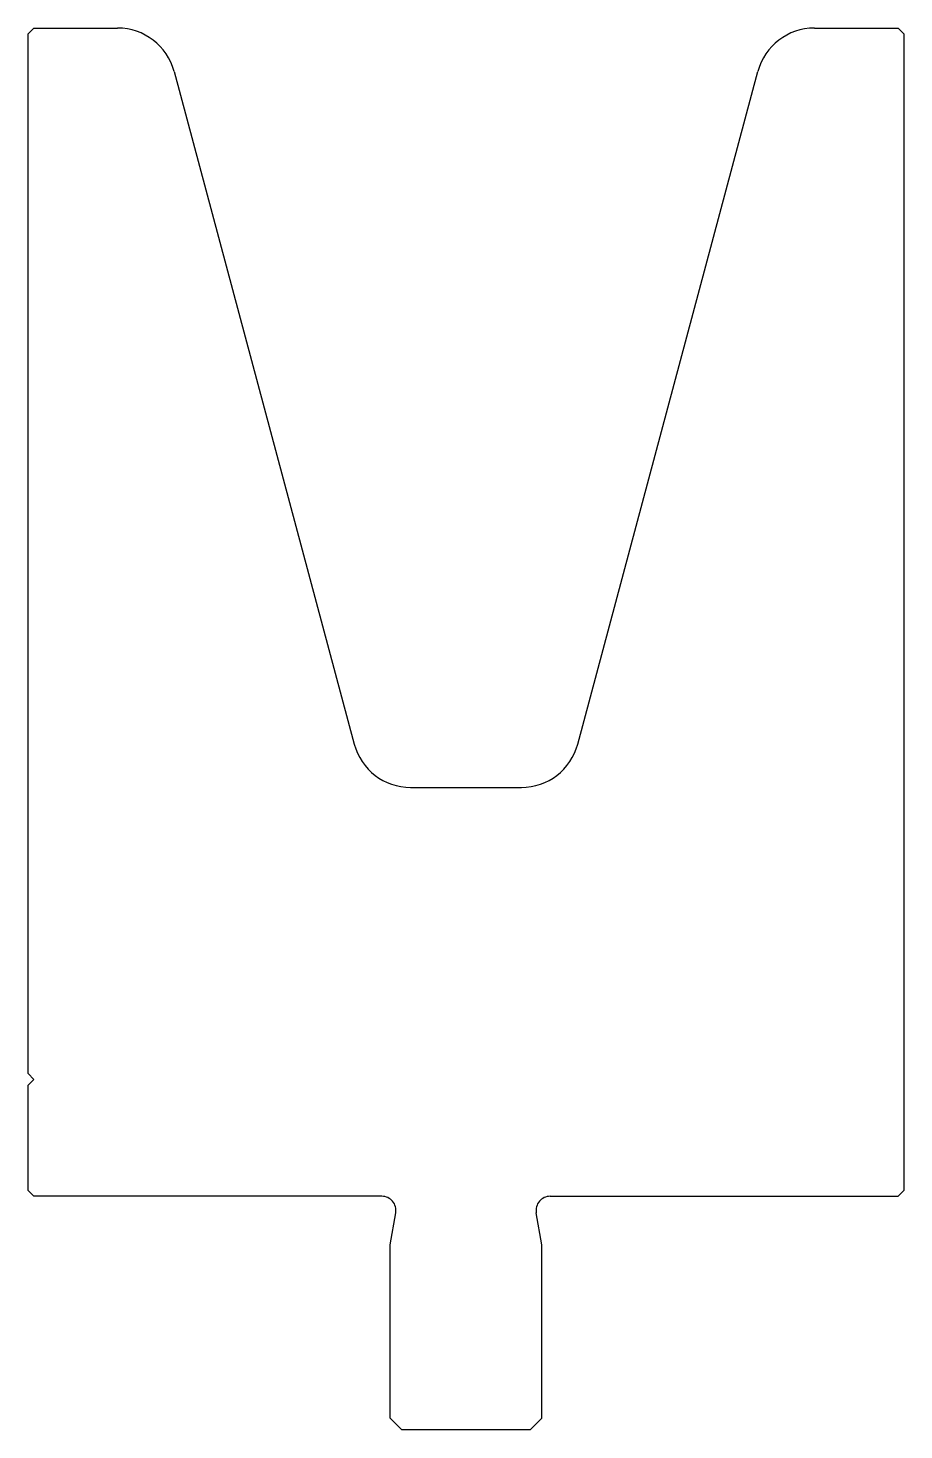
# Model space of a CAD drawing. Header units: metres. Extents: x 69 to 144, y 56 to 176.
import ezdxf

# ---------------------------------------------------------------- set-up
doc = ezdxf.new("R2010")
doc.units = ezdxf.units.M

msp = doc.modelspace()

# ---------------------------------------------------------------- linework, layer by layer
for p, q in [((69.368479, 176.161132), (68.868479, 175.661132)), ((68.868479, 86.661132), (68.868479, 175.661132)), ((69.368479, 176.161132), (76.539344, 176.161132)), ((136.197614, 176.161132), (143.368479, 176.161132)), ((143.868479, 175.661132), (143.368479, 176.161132)), ((143.868479, 175.661132), (143.868479, 76.661132)), ((81.368973, 172.455228), (96.799682, 114.867037)), ((115.937276, 114.867037), (131.367985, 172.455228)), ((101.629311, 111.161132), (111.107646, 111.161132)), ((69.368479, 86.161132), (68.868479, 86.661132)), ((68.868479, 85.661132), (69.368479, 86.161132)), ((68.868479, 76.661132), (68.868479, 85.661132)), ((68.868479, 76.661132), (69.368479, 76.161132)), ((99.168479, 76.161132), (69.368479, 76.161132)), ((113.568479, 76.161132), (143.368479, 76.161132)), ((143.368479, 76.161132), (143.868479, 76.661132)), ((99.868479, 72.020505), (100.350248, 74.752755)), ((112.868479, 72.020505), (112.38671, 74.752755)), ((99.868479, 57.161132), (99.868479, 72.020505)), ((112.868479, 57.161132), (112.868479, 72.020505)), ((99.868479, 57.161132), (100.868479, 56.161132)), ((111.868479, 56.161132), (112.868479, 57.161132)), ((111.868479, 56.161132), (100.868479, 56.161132))]:
    msp.add_line(p, q)
for centre, radius, start, end in [((76.539344, 171.161132), 5, 15, 90), ((136.197614, 171.161132), 5, 90, 165), ((101.629311, 116.161132), 5, 195, 270), ((111.107646, 116.161132), 5, 270, 345), ((99.168479, 74.961132), 1.2, 350, 90), ((113.568479, 74.961132), 1.2, 90, 190)]:
    msp.add_arc(centre, radius, start, end)

doc.saveas('drawing.dxf')
